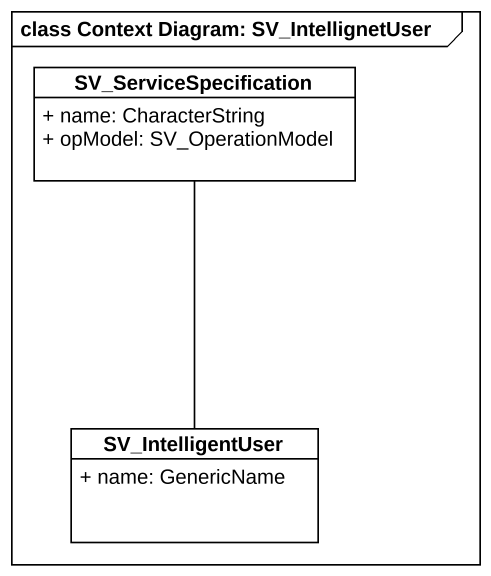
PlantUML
@startuml
mainframe class Context Diagram: SV_IntellignetUser
hide circle
hide empty members
skinparam classAttributeIconSize 0
class SV_ServiceSpecification {
  + name: CharacterString
  + opModel: SV_OperationModel
}
class SV_IntelligentUser {
  + name: GenericName
}
SV_IntelligentUser -up- SV_ServiceSpecification
@enduml
